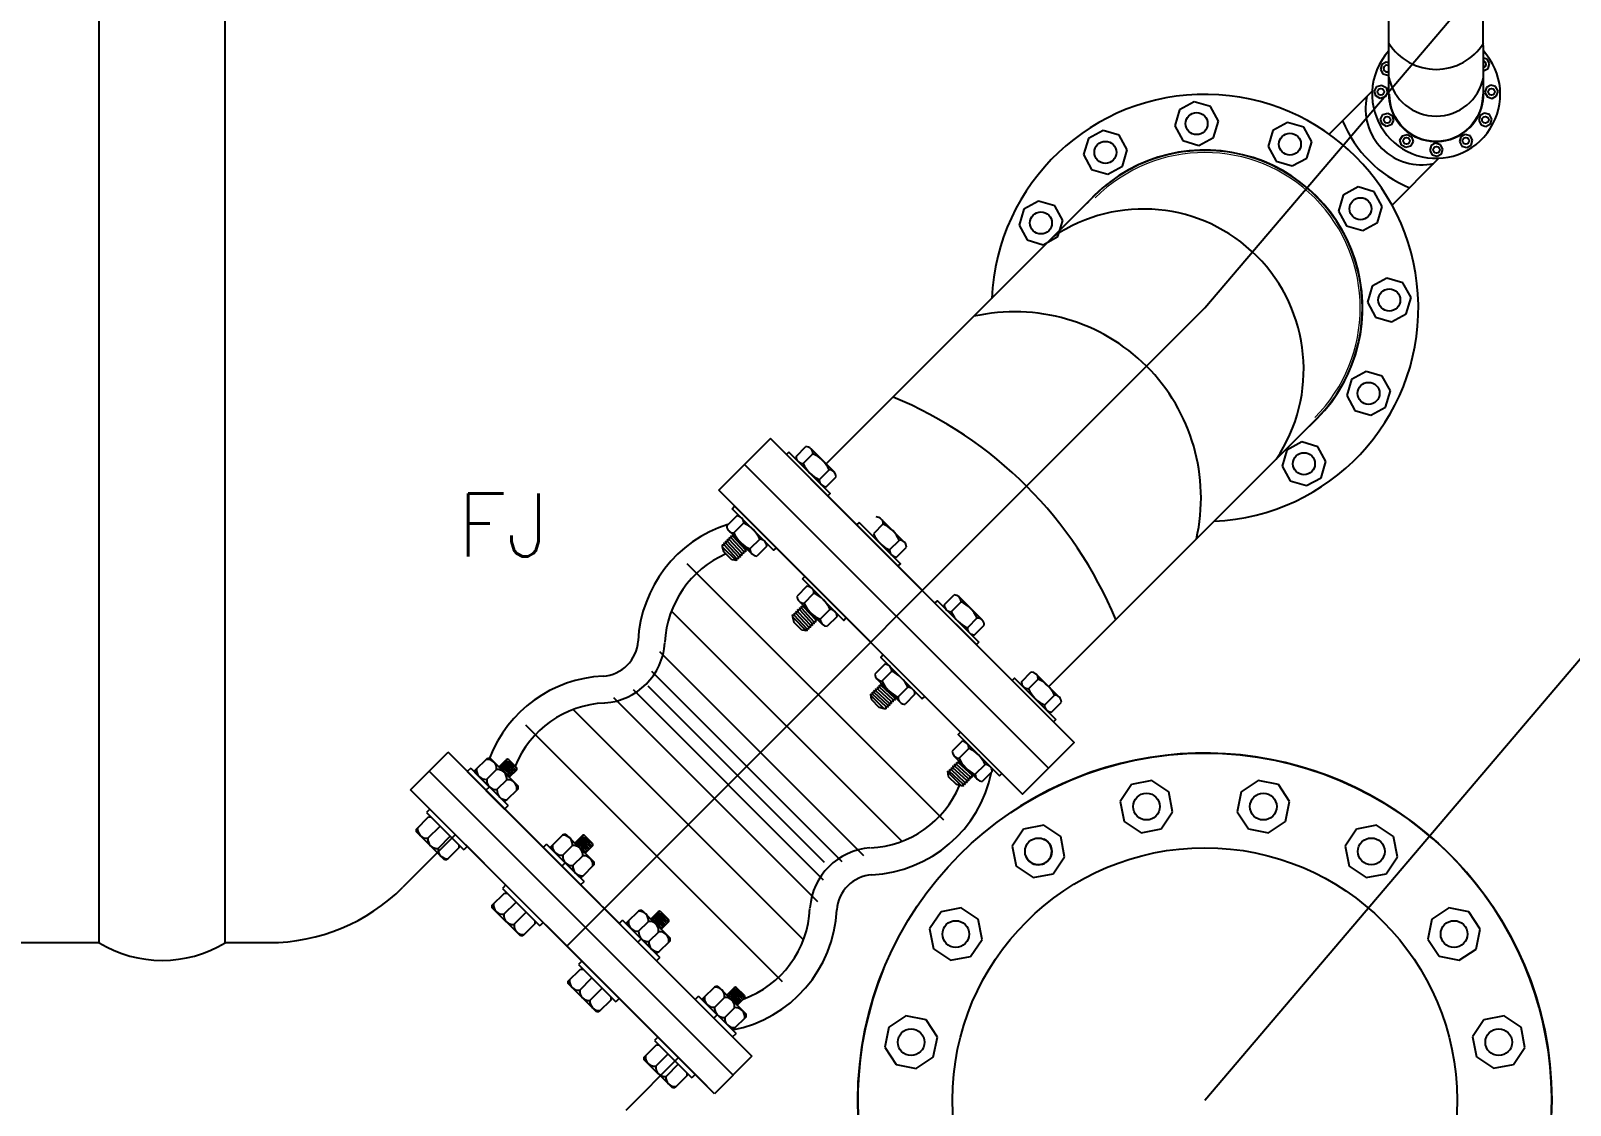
# Model space of a CAD drawing. Header units: inches. Extents: x 71784 to 88028, y -28237 to -21373.
# Drawn here: x 76762 to 77982, y -27011 to -26159 of the extents above; entities that cross this region are included whole.
import ezdxf

# ---------------------------------------------------------------- set-up
doc = ezdxf.new("R2010")
doc.units = ezdxf.units.IN
doc.header["$MEASUREMENT"] = 0
doc.layers.add('FENCE', color=1, linetype='Continuous')
doc.layers.add('M-X-BKGD', color=8, linetype='Continuous')
doc.styles.add('SIMS', font='simplex.shx')
doc.styles.get("Standard").update_dxf_attribs({"font": 'arial.ttf'})
doc.dimstyles.get("Standard").update_dxf_attribs({"dimtxt": 0.18, "dimasz": 0.18, "dimexe": 0.18, "dimexo": 0.0625, "dimgap": 0.09, "dimtad": 0, "dimtih": 1, "dimtoh": 1, "dimdec": 4, "dimzin": 0, "dimdsep": 46, "dimtxsty": 'Standard', "dimcen": 0.09, "dimadec": 0, "dimazin": 0, "dimtfac": 1, "dimtdec": 4, "dimtofl": 0, "dimtmove": 0, "dimatfit": 3, "dimfxl": 1, "dimtolj": 1, "dimtzin": 0, "dimarcsym": 0})

msp = doc.modelspace()

# ---------------------------------------------------------------- linework, layer by layer
at = {"layer": 'M-X-BKGD'}
for p, q in [((77838.4, -26209.6), (77838.4, -25609.6)), ((77913.4, -26209.5), (77912.2, -25677.4)), ((76816, -26882), (76816, -25713.6)), ((76916, -26882), (76916, -25721.6)), ((77832.9, -26186.1), (77831.7, -26189.9)), ((77836.4, -26184.2), (77832.9, -26186.1)), ((77838.4, -26184.8), (77836.4, -26184.2)), ((77916.2, -26181.9), (77913.4, -26181.1)), ((77918.1, -26185.4), (77916.2, -26181.9)), ((77917, -26189.3), (77918.1, -26185.4)), ((77831.7, -26189.9), (77833.7, -26193.4)), ((77833.7, -26193.4), (77837.5, -26194.5)), ((77837.5, -26194.5), (77838.7, -26193.9)), ((77838.7, -26193.9), (77838.4, -26194.1)), ((77913.4, -26191.2), (77913.5, -26191.2)), ((77913.5, -26191.2), (77917, -26189.3)), ((77825.2, -26207.3), (77791.2, -26241.4)), ((77826.9, -26207.1), (77828.8, -26203.6)), ((77828, -26211), (77826.9, -26207.1)), ((77831.5, -26212.9), (77828, -26211)), ((77828.8, -26203.6), (77832.7, -26202.5)), ((77832.7, -26202.5), (77836.2, -26204.4)), ((77837.3, -26208.2), (77835.4, -26211.7)), ((77836.2, -26204.4), (77837.3, -26208.2)), ((77915.7, -26204.4), (77914.6, -26208.2)), ((77914.6, -26208.2), (77916.5, -26211.7)), ((77919.2, -26202.5), (77915.7, -26204.4)), ((77923, -26203.6), (77919.2, -26202.5)), ((77920.3, -26212.9), (77923.8, -26211)), ((77925, -26207.1), (77923, -26203.6)), ((77923.8, -26211), (77925, -26207.1)), ((77672.4, -26221.9), (77668.7, -26234.7)), ((77684.1, -26215.6), (77672.4, -26221.9)), ((77696.9, -26219.3), (77684.1, -26215.6)), ((77703.3, -26231), (77696.9, -26219.3)), ((77835.4, -26211.7), (77831.5, -26212.9)), ((77916.5, -26211.7), (77920.3, -26212.9)), ((77668.7, -26234.7), (77675.1, -26246.4)), ((77699.5, -26243.8), (77703.3, -26231)), ((77758.1, -26231.9), (77746.4, -26238.3)), ((77770.9, -26235.7), (77758.1, -26231.9)), ((77777.3, -26247.4), (77770.9, -26235.7)), ((77831.8, -26229.3), (77833.7, -26225.8)), ((77833, -26233.2), (77831.8, -26229.3)), ((77836.5, -26235.1), (77833, -26233.2)), ((77833.7, -26225.8), (77837.6, -26224.7)), ((77840.3, -26233.9), (77836.5, -26235.1)), ((77837.6, -26224.7), (77841.1, -26226.6)), ((77842.2, -26230.4), (77840.3, -26233.9)), ((77841.1, -26226.6), (77842.2, -26230.4)), ((77902.4, -26236), (77900.8, -26237.7)), ((77910.8, -26226.6), (77909.7, -26230.4)), ((77909.7, -26230.4), (77911.6, -26233.9)), ((77914.3, -26224.7), (77910.8, -26226.6)), ((77911.6, -26233.9), (77915.4, -26235.1)), ((77918.1, -26225.8), (77914.3, -26224.7)), ((77915.4, -26235.1), (77918.9, -26233.2)), ((77920, -26229.3), (77918.1, -26225.8)), ((77918.9, -26233.2), (77920, -26229.3)), ((77600.2, -26244.7), (77596.4, -26257.5)), ((77611.9, -26238.4), (77600.2, -26244.7)), ((77624.7, -26242.1), (77611.9, -26238.4)), ((77631, -26253.8), (77624.7, -26242.1)), ((77675.1, -26246.4), (77687.8, -26250.2)), ((77687.8, -26250.2), (77699.5, -26243.8)), ((77746.4, -26238.3), (77742.7, -26251.1)), ((77773.5, -26260.2), (77777.3, -26247.4)), ((77847.2, -26246.1), (77849.1, -26242.6)), ((77848.3, -26249.9), (77847.2, -26246.1)), ((77849.1, -26242.6), (77852.9, -26241.5)), ((77852.9, -26241.5), (77856.4, -26243.4)), ((77857.6, -26247.2), (77855.6, -26250.7)), ((77856.4, -26243.4), (77857.6, -26247.2)), ((77895.4, -26243.4), (77894.3, -26247.2)), ((77894.3, -26247.2), (77896.2, -26250.7)), ((77898.9, -26241.5), (77895.4, -26243.4)), ((77902.8, -26242.6), (77898.9, -26241.5)), ((77904.7, -26246.1), (77902.8, -26242.6)), ((77903.6, -26249.9), (77904.7, -26246.1)), ((77596.4, -26257.5), (77602.8, -26269.2)), ((77627.3, -26266.6), (77631, -26253.8)), ((77742.7, -26251.1), (77749.1, -26262.8)), ((77761.8, -26266.5), (77773.5, -26260.2)), ((77878.1, -26260.3), (77840.9, -26297.5)), ((77851.8, -26251.8), (77848.3, -26249.9)), ((77855.6, -26250.7), (77851.8, -26251.8)), ((77872, -26250.3), (77870.9, -26254.2)), ((77870.9, -26254.2), (77872.8, -26257.7)), ((77875.5, -26248.4), (77872, -26250.3)), ((77872.8, -26257.7), (77876.7, -26258.8)), ((77879.4, -26249.6), (77875.5, -26248.4)), ((77876.7, -26258.8), (77880.2, -26256.9)), ((77881.3, -26253.1), (77879.4, -26249.6)), ((77880.2, -26256.9), (77881.3, -26253.1)), ((77896.2, -26250.7), (77900.1, -26251.8)), ((77900.1, -26251.8), (77903.6, -26249.9)), ((77602.8, -26269.2), (77615.6, -26273)), ((77615.6, -26273), (77627.3, -26266.6)), ((77749.1, -26262.8), (77761.8, -26266.5)), ((77814, -26283.1), (77802.3, -26289.5)), ((77826.8, -26286.9), (77814, -26283.1)), ((77604.3, -26290.7), (77392.2, -26502.9)), ((77560.7, -26294.3), (77549, -26300.6)), ((77573.5, -26298), (77560.7, -26294.3)), ((77802.3, -26289.5), (77798.6, -26302.3)), ((77833.2, -26298.6), (77826.8, -26286.9)), ((77549, -26300.6), (77545.3, -26313.4)), ((77579.9, -26309.7), (77573.5, -26298)), ((77798.6, -26302.3), (77804.9, -26314)), ((77829.4, -26311.3), (77833.2, -26298.6)), ((77545.3, -26313.4), (77551.6, -26325.1)), ((77576.1, -26322.5), (77579.9, -26309.7)), ((77804.9, -26314), (77817.7, -26317.7)), ((77817.7, -26317.7), (77829.4, -26311.3)), ((77551.6, -26325.1), (77564.4, -26328.9)), ((77564.4, -26328.9), (77576.1, -26322.5)), ((77836.8, -26355.4), (77825.1, -26361.7)), ((77849.6, -26359.1), (77836.8, -26355.4)), ((77825.1, -26361.7), (77821.4, -26374.5)), ((77856, -26370.8), (77849.6, -26359.1)), ((77692.6, -26378.9), (77186.6, -26885)), ((77821.4, -26374.5), (77827.7, -26386.2)), ((77852.2, -26383.6), (77856, -26370.8)), ((77827.7, -26386.2), (77840.5, -26390)), ((77840.5, -26390), (77852.2, -26383.6)), ((77820.4, -26429.4), (77808.7, -26435.7)), ((77833.2, -26433.1), (77820.4, -26429.4)), ((77808.7, -26435.7), (77805, -26448.5)), ((77839.6, -26444.8), (77833.2, -26433.1)), ((77805, -26448.5), (77811.4, -26460.2)), ((77835.8, -26457.6), (77839.6, -26444.8)), ((77780.8, -26467.1), (77568.8, -26679.1)), ((77811.4, -26460.2), (77824.1, -26464)), ((77824.1, -26464), (77835.8, -26457.6)), ((77368.5, -26496.7), (77376.3, -26488.9)), ((77380.1, -26490.4), (77398.6, -26508.9)), ((77757.6, -26491.6), (77753.8, -26504.4)), ((77769.3, -26485.2), (77757.6, -26491.6)), ((77782, -26489), (77769.3, -26485.2)), ((77788.4, -26500.7), (77782, -26489)), ((77381.9, -26494.5), (77374.1, -26502.3)), ((77753.8, -26504.4), (77760.2, -26516.1)), ((77784.7, -26513.5), (77788.4, -26500.7)), ((77556.8, -26691.1), (77380.3, -26514.7)), ((77386.9, -26515.1), (77394.7, -26507.3)), ((77392.4, -26520.7), (77400.3, -26512.8)), ((77760.2, -26516.1), (77773, -26519.8)), ((77773, -26519.8), (77784.7, -26513.5)), ((77321.4, -26543.9), (77313.6, -26551.7)), ((77319.1, -26557.3), (77327, -26549.4)), ((77524.5, -26740.8), (77330.7, -26547.1)), ((77437.6, -26550.2), (77429.8, -26558)), ((77435.8, -26546.1), (77454.3, -26564.6)), ((77311.2, -26565.2), (77312.8, -26565.4)), ((77311.2, -26565.2), (77311.4, -26566.8)), ((77312.6, -26563.7), (77312.8, -26565.4)), ((77312.6, -26563.7), (77314.2, -26564)), ((77312.8, -26565.4), (77322.8, -26576.2)), ((77314, -26562.4), (77315.6, -26562.6)), ((77314, -26562.4), (77314.2, -26564)), ((77314.2, -26564), (77324.2, -26574.8)), ((77315.1, -26555.5), (77333.6, -26574)), ((77315.4, -26561), (77317, -26561.2)), ((77315.4, -26561), (77315.6, -26562.6)), ((77315.6, -26562.6), (77325.6, -26573.4)), ((77316.8, -26559.6), (77317, -26561.2)), ((77316.8, -26559.6), (77318.4, -26559.8)), ((77317, -26561.2), (77327, -26572)), ((77318.3, -26558.7), (77318.4, -26559.8)), ((77318.4, -26559.8), (77328.4, -26570.6)), ((77339.7, -26562.2), (77331.9, -26570)), ((77442.6, -26570.8), (77450.4, -26563)), ((77309.8, -26566.6), (77311.4, -26566.8)), ((77309.8, -26566.6), (77310, -26568.2)), ((77310, -26568.2), (77320.9, -26579.1)), ((77310, -26568.2), (77311, -26572.1)), ((77317.5, -26578.6), (77311, -26572.1)), ((77311.4, -26566.8), (77321.4, -26577.6)), ((77323, -26577.8), (77321.4, -26577.6)), ((77321.6, -26579.2), (77321.4, -26577.6)), ((77324.4, -26576.4), (77322.8, -26576.2)), ((77323, -26577.8), (77322.8, -26576.2)), ((77325.8, -26575), (77324.2, -26574.8)), ((77324.4, -26576.4), (77324.2, -26574.8)), ((77325.8, -26575), (77325.6, -26573.4)), ((77327.2, -26573.6), (77325.6, -26573.4)), ((77328.6, -26572.2), (77327, -26572)), ((77327.2, -26573.6), (77327, -26572)), ((77330, -26570.8), (77328.4, -26570.6)), ((77328.6, -26572.2), (77328.4, -26570.6)), ((77330, -26570.8), (77329.9, -26570.4)), ((77345.3, -26567.8), (77337.5, -26575.6)), ((77448.2, -26576.4), (77456, -26568.5)), ((77321.6, -26579.2), (77317.5, -26578.6)), ((77377.1, -26599.6), (77369.3, -26607.4)), ((77370.8, -26611.2), (77389.3, -26629.7)), ((77374.9, -26613), (77382.7, -26605.1)), ((77485.9, -26614.2), (77493.8, -26606.3)), ((77491.5, -26619.7), (77499.3, -26611.9)), ((77516.2, -26626.5), (77497.7, -26608)), ((77365.5, -26622.3), (77365.7, -26623.9)), ((77365.5, -26622.3), (77367.1, -26622.5)), ((77365.7, -26623.9), (77366.8, -26627.9)), ((77365.7, -26623.9), (77376.6, -26634.8)), ((77366.9, -26620.9), (77368.5, -26621.1)), ((77366.9, -26620.9), (77367.1, -26622.5)), ((77367.1, -26622.5), (77377.1, -26633.3)), ((77368.3, -26619.5), (77370, -26619.7)), ((77368.3, -26619.5), (77368.5, -26621.1)), ((77368.5, -26621.1), (77378.5, -26631.9)), ((77369.7, -26618.1), (77370, -26619.7)), ((77369.7, -26618.1), (77371.4, -26618.3)), ((77370, -26619.7), (77379.9, -26630.5)), ((77371.1, -26616.7), (77371.4, -26618.3)), ((77371.1, -26616.7), (77372.7, -26616.9)), ((77371.4, -26618.3), (77381.3, -26629.1)), ((77372.5, -26615.3), (77374.1, -26615.5)), ((77372.5, -26615.3), (77372.7, -26616.9)), ((77372.7, -26616.9), (77382.7, -26627.7)), ((77374, -26614.4), (77374.1, -26615.5)), ((77374.1, -26615.5), (77384.1, -26626.3)), ((77384.3, -26627.9), (77384.1, -26626.3)), ((77385.7, -26626.5), (77384.1, -26626.3)), ((77385.7, -26626.5), (77385.7, -26626.1)), ((77395.4, -26617.9), (77387.6, -26625.7)), ((77401, -26623.5), (77393.2, -26631.3)), ((77512.1, -26624.7), (77504.3, -26632.5)), ((77373.2, -26634.3), (77366.8, -26627.9)), ((77377.3, -26634.9), (77373.2, -26634.3)), ((77377.3, -26634.9), (77377.1, -26633.3)), ((77378.7, -26633.5), (77377.1, -26633.3)), ((77378.7, -26633.5), (77378.5, -26631.9)), ((77380.1, -26632.1), (77378.5, -26631.9)), ((77380.1, -26632.1), (77379.9, -26630.5)), ((77381.5, -26630.7), (77379.9, -26630.5)), ((77382.9, -26629.3), (77381.3, -26629.1)), ((77381.5, -26630.7), (77381.3, -26629.1)), ((77382.9, -26629.3), (77382.7, -26627.7)), ((77384.3, -26627.9), (77382.7, -26627.7)), ((77509.9, -26638.1), (77517.7, -26630.3)), ((77438.8, -26661.3), (77431, -26669.1)), ((77451.1, -26691.5), (77432.6, -26673)), ((77444.4, -26666.9), (77436.6, -26674.7)), ((77547.1, -26675.3), (77554.9, -26667.5)), ((77552.7, -26680.9), (77560.5, -26673.1)), ((77577.4, -26687.6), (77558.9, -26669.2)), ((77427.4, -26685), (77429, -26685.2)), ((77427.4, -26685), (77428, -26689.1)), ((77438.4, -26696.6), (77427.5, -26685.8)), ((77428.8, -26683.6), (77430.4, -26683.8)), ((77428.8, -26683.6), (77429, -26685.2)), ((77439.8, -26695.2), (77429, -26685.2)), ((77430.2, -26682.2), (77431.8, -26682.4)), ((77430.2, -26682.2), (77430.4, -26683.8)), ((77441.2, -26693.8), (77430.4, -26683.8)), ((77431.6, -26680.8), (77433.2, -26681)), ((77431.6, -26680.8), (77431.8, -26682.4)), ((77442.6, -26692.4), (77431.8, -26682.4)), ((77433, -26679.4), (77434.6, -26679.6)), ((77433, -26679.4), (77433.2, -26681)), ((77444, -26691), (77433.2, -26681)), ((77434.4, -26678), (77436, -26678.2)), ((77434.4, -26678), (77434.6, -26679.6)), ((77445.4, -26689.6), (77434.6, -26679.6)), ((77435.8, -26676.6), (77436.2, -26676.7)), ((77435.8, -26676.6), (77436, -26678.2)), ((77446.8, -26688.2), (77436, -26678.2)), ((77449.3, -26687.5), (77457.2, -26679.6)), ((77462.7, -26685.2), (77454.9, -26693)), ((77573.3, -26685.9), (77565.5, -26693.7)), ((77428, -26689.1), (77434.5, -26695.6)), ((77438.4, -26696.6), (77434.5, -26695.6)), ((77440, -26696.8), (77438.4, -26696.6)), ((77440, -26696.8), (77439.8, -26695.2)), ((77441.4, -26695.4), (77439.8, -26695.2)), ((77441.4, -26695.4), (77441.2, -26693.8)), ((77442.9, -26694.1), (77441.2, -26693.8)), ((77444.2, -26692.6), (77442.6, -26692.4)), ((77442.9, -26694.1), (77442.6, -26692.4)), ((77444.2, -26692.6), (77444, -26691)), ((77445.6, -26691.2), (77444, -26691)), ((77445.6, -26691.2), (77445.4, -26689.6)), ((77447, -26689.8), (77445.4, -26689.6)), ((77447.9, -26688.3), (77446.8, -26688.2)), ((77447, -26689.8), (77446.8, -26688.2)), ((77571.1, -26699.3), (77578.9, -26691.4)), ((77500, -26722.5), (77492.2, -26730.3)), ((77581, -26715.3), (77581, -26715.3)), ((77062.9, -26760.8), (77092.6, -26731.1)), ((77092.6, -26731.1), (77213, -26851.6)), ((77092.6, -26731.1), (77333.5, -26972)), ((77152.8, -26791.3), (77092.6, -26731.1)), ((77512.3, -26752.7), (77493.8, -26734.2)), ((77505.6, -26728), (77497.8, -26735.9)), ((77110.6, -26743.7), (77107.9, -26746.4)), ((77107.9, -26746.4), (77137.5, -26776.1)), ((77488.6, -26746.1), (77489.2, -26750.3)), ((77488.6, -26746.1), (77490.2, -26746.4)), ((77499.6, -26757.8), (77488.7, -26746.9)), ((77490, -26744.7), (77490.2, -26746.4)), ((77490, -26744.7), (77491.6, -26745)), ((77501, -26756.4), (77490.2, -26746.4)), ((77491.4, -26743.4), (77491.6, -26745)), ((77491.4, -26743.4), (77493, -26743.6)), ((77502.3, -26755), (77491.6, -26745)), ((77492.8, -26742), (77493, -26743.6)), ((77492.8, -26742), (77494.4, -26742.2)), ((77503.8, -26753.5), (77493, -26743.6)), ((77494.2, -26740.6), (77494.4, -26742.2)), ((77494.2, -26740.6), (77495.8, -26740.8)), ((77505.2, -26752.1), (77494.4, -26742.2)), ((77495.6, -26739.2), (77495.8, -26740.8)), ((77495.6, -26739.2), (77497.2, -26739.4)), ((77506.6, -26750.7), (77495.8, -26740.8)), ((77497, -26737.8), (77497.2, -26739.4)), ((77497, -26737.8), (77497.4, -26737.8)), ((77508, -26749.3), (77497.2, -26739.4)), ((77510.5, -26748.6), (77518.3, -26740.8)), ((77523.9, -26746.4), (77516.1, -26754.2)), ((77183.3, -26881.3), (77062.9, -26760.8)), ((77119.6, -26758.2), (77309.7, -26948.2)), ((77122.7, -26761.2), (77125.4, -26758.6)), ((77489.2, -26750.3), (77495.6, -26756.7)), ((77499.6, -26757.8), (77495.6, -26756.7)), ((77501.2, -26758), (77499.6, -26757.8)), ((77502.6, -26756.6), (77501, -26756.4)), ((77501.2, -26758), (77501, -26756.4)), ((77504, -26755.2), (77502.3, -26755)), ((77502.6, -26756.6), (77502.3, -26755)), ((77504, -26755.2), (77503.8, -26753.5)), ((77505.4, -26753.7), (77503.8, -26753.5)), ((77506.8, -26752.3), (77505.2, -26752.1)), ((77505.4, -26753.7), (77505.2, -26752.1)), ((77508.2, -26751), (77506.6, -26750.7)), ((77506.8, -26752.3), (77506.6, -26750.7)), ((77508.2, -26751), (77508, -26749.3)), ((77509.1, -26749.5), (77508, -26749.3)), ((77634.5, -26756.6), (77625.5, -26770.1)), ((77650.4, -26753.5), (77634.5, -26756.6)), ((77663.9, -26762.5), (77650.4, -26753.5)), ((77734.8, -26753.4), (77721.3, -26762.4)), ((77750.8, -26756.6), (77734.8, -26753.4)), ((77759.7, -26770.2), (77750.8, -26756.6)), ((77072.2, -26770.1), (77297.7, -26995.6)), ((77625.5, -26770.1), (77628.6, -26786)), ((77667, -26778.4), (77663.9, -26762.5)), ((77721.3, -26762.4), (77718.1, -26778.3)), ((77756.5, -26786.1), (77759.7, -26770.2)), ((77199.8, -26897.7), (77079.3, -26777.2)), ((77658, -26791.9), (77667, -26778.4)), ((77718.1, -26778.3), (77727.1, -26791.9)), ((77098.2, -26796.6), (77056.8, -26838.1)), ((77094.7, -26792.7), (77275.2, -26973.1)), ((77213, -26851.6), (77152.8, -26791.3)), ((77548.9, -26792.1), (77539.9, -26805.5)), ((77564.8, -26788.9), (77548.9, -26792.1)), ((77578.3, -26798), (77564.8, -26788.9)), ((77628.6, -26786), (77642.1, -26795)), ((77642.1, -26795), (77658, -26791.9)), ((77727.1, -26791.9), (77743, -26795.1)), ((77743, -26795.1), (77756.5, -26786.1)), ((77812.8, -26792.1), (77803.8, -26805.5)), ((77828.7, -26788.9), (77812.8, -26792.1)), ((77842.2, -26798), (77828.7, -26788.9)), ((77170.8, -26804), (77168.1, -26806.6)), ((77168.1, -26806.6), (77197.7, -26836.3)), ((77539.9, -26805.5), (77543, -26821.4)), ((77581.4, -26813.9), (77578.3, -26798)), ((77803.8, -26805.5), (77806.9, -26821.4)), ((77845.3, -26813.9), (77842.2, -26798)), ((77182.9, -26821.5), (77185.6, -26818.8)), ((77543, -26821.4), (77556.5, -26830.5)), ((77572.4, -26827.4), (77581.4, -26813.9)), ((77806.9, -26821.4), (77820.4, -26830.5)), ((77836.3, -26827.4), (77845.3, -26813.9)), ((77556.5, -26830.5), (77572.4, -26827.4)), ((77820.4, -26830.5), (77836.3, -26827.4)), ((77333.5, -26972), (77213, -26851.6)), ((77273.3, -26911.8), (77213, -26851.6)), ((77483.4, -26857.6), (77474.3, -26871)), ((77499.3, -26854.4), (77483.4, -26857.6)), ((77512.8, -26863.5), (77499.3, -26854.4)), ((77886, -26854.4), (77872.5, -26863.4)), ((77901.9, -26857.6), (77886, -26854.4)), ((77910.9, -26871.2), (77901.9, -26857.6)), ((77231, -26864.2), (77228.3, -26866.9)), ((77228.3, -26866.9), (77258, -26896.5)), ((77515.9, -26879.4), (77512.8, -26863.5)), ((77872.5, -26863.4), (77869.3, -26879.3)), ((76721, -26882), (76816, -26882)), ((76916, -26882), (76950.7, -26882)), ((76947.1, -26882), (76950.7, -26882)), ((77184.9, -26882.9), (77184.9, -26882.9)), ((77184.9, -26882.9), (77184.9, -26882.9)), ((77243.1, -26881.7), (77245.8, -26879)), ((77474.3, -26871), (77477.5, -26887)), ((77506.9, -26892.9), (77515.9, -26879.4)), ((77869.3, -26879.3), (77878.2, -26892.8)), ((77907.7, -26887.1), (77910.9, -26871.2)), ((77477.5, -26887), (77490.9, -26896)), ((77490.9, -26896), (77506.9, -26892.9)), ((77878.2, -26892.8), (77894.2, -26896)), ((77894.2, -26896), (77907.7, -26887.1)), ((77333.5, -26972), (77273.3, -26911.8)), ((77291.2, -26924.4), (77288.6, -26927.1)), ((77288.6, -26927.1), (77318.2, -26956.7)), ((77303.4, -26941.9), (77306, -26939.2)), ((77455.6, -26940), (77442.1, -26949)), ((77471.5, -26943.2), (77455.6, -26940)), ((77480.5, -26956.8), (77471.5, -26943.2)), ((77913.8, -26943.2), (77904.7, -26956.7)), ((77929.7, -26940.1), (77913.8, -26943.2)), ((77943.2, -26949.1), (77929.7, -26940.1)), ((77442.1, -26949), (77438.8, -26964.9)), ((77946.3, -26965), (77943.2, -26949.1)), ((77438.8, -26964.9), (77447.8, -26978.5)), ((77477.3, -26972.7), (77480.5, -26956.8)), ((77904.7, -26956.7), (77907.9, -26972.6)), ((77937.3, -26978.5), (77946.3, -26965)), ((77275, -26973.4), (77233.6, -27014.9)), ((77333.5, -26972), (77303.8, -27001.7)), ((77447.8, -26978.5), (77463.7, -26981.7)), ((77463.7, -26981.7), (77477.3, -26972.7)), ((77907.9, -26972.6), (77921.3, -26981.6)), ((77921.3, -26981.6), (77937.3, -26978.5))]:
    msp.add_line(p, q, dxfattribs=at)
at = {"layer": 'M-X-BKGD', "linetype": 'Continuous'}
for p, q in [((77282, -26581.5), (77485.3, -26784.8)), ((77270.1, -26619.5), (77452, -26801.4)), ((77260.2, -26651.2), (77421.9, -26812.9)), ((77253.9, -26666.8), (77404.7, -26817.6)), ((77223.8, -26687.6), (77385.5, -26849.3)), ((77239.4, -26681.4), (77390.1, -26832.1)), ((77251.1, -26678.5), (77390.9, -26818.3)), ((77092.6, -26731.1), (77333.5, -26972)), ((77107.4, -26745.9), (77092.6, -26731.1)), ((77114.2, -26745.4), (77123.9, -26735.7)), ((77123.9, -26735.7), (77125.9, -26735.7)), ((77125.9, -26735.7), (77148.2, -26758.1)), ((77077.7, -26746), (77318.6, -26986.9)), ((77110.6, -26743.7), (77140.2, -26773.4)), ((77114.2, -26747.4), (77114.2, -26745.4)), ((77136.6, -26769.7), (77114.2, -26747.4)), ((77123.3, -26752.5), (77131.1, -26744.8)), ((77133, -26742.8), (77138.8, -26737.1)), ((77146.9, -26743.2), (77140.7, -26737.1)), ((77146.9, -26745.2), (77141.1, -26750.9)), ((77077.7, -26775.6), (77062.9, -26760.8)), ((77139.2, -26752.9), (77131.4, -26760.6)), ((77148.2, -26760), (77138.5, -26769.7)), ((77148.2, -26760), (77148.2, -26758.1)), ((77138.5, -26769.7), (77136.6, -26769.7)), ((77067.5, -26792.1), (77077.2, -26782.4)), ((77078.2, -26776.1), (77075.5, -26778.8)), ((77075.5, -26778.8), (77105.2, -26808.4)), ((77077.2, -26782.4), (77079.2, -26782.4)), ((77166, -26804.6), (77136.4, -26774.9)), ((77137.5, -26776.1), (77140.2, -26773.4)), ((77067.5, -26794.1), (77067.5, -26792.1)), ((77089.8, -26816.4), (77067.5, -26794.1)), ((77076.6, -26799.2), (77086.3, -26789.6)), ((77174.4, -26805.7), (77184.1, -26795.9)), ((77184.1, -26795.9), (77186.1, -26795.9)), ((77186.1, -26795.9), (77208.4, -26818.3)), ((77193.2, -26803.1), (77199, -26797.3)), ((77207.1, -26803.4), (77201, -26797.3)), ((77094.4, -26797.7), (77084.7, -26807.3)), ((77101.5, -26806.7), (77091.8, -26816.4)), ((77101.5, -26806.7), (77101.5, -26804.8)), ((77107.8, -26805.7), (77105.2, -26808.4)), ((77136.3, -26834.3), (77106.7, -26804.6)), ((77170.8, -26804), (77200.4, -26833.6)), ((77174.4, -26807.6), (77174.4, -26805.7)), ((77196.8, -26830), (77174.4, -26807.6)), ((77183.5, -26812.8), (77191.3, -26805)), ((77207.1, -26805.4), (77201.3, -26811.2)), ((77091.8, -26816.4), (77089.8, -26816.4)), ((77199.4, -26813.1), (77191.6, -26820.9)), ((77208.4, -26820.2), (77198.7, -26830)), ((77208.4, -26820.2), (77208.4, -26818.3)), ((77198.7, -26830), (77196.8, -26830)), ((77197.7, -26836.3), (77200.4, -26833.6)), ((77127.7, -26852.4), (77137.4, -26842.7)), ((77138.4, -26836.3), (77135.7, -26839)), ((77135.7, -26839), (77165.4, -26868.6)), ((77137.4, -26842.7), (77139.4, -26842.7)), ((77199.8, -26838.4), (77229.5, -26868)), ((77127.7, -26854.3), (77127.7, -26852.4)), ((77150.1, -26876.7), (77127.7, -26854.3)), ((77136.8, -26859.5), (77146.5, -26849.8)), ((77154.6, -26857.9), (77144.9, -26867.6)), ((77234.7, -26865.9), (77244.4, -26856.2)), ((77244.4, -26856.2), (77246.3, -26856.2)), ((77246.3, -26856.2), (77268.7, -26878.5)), ((77253.4, -26863.3), (77259.2, -26857.5)), ((77267.3, -26863.7), (77261.2, -26857.5)), ((77161.7, -26866.9), (77152, -26876.7)), ((77161.7, -26866.9), (77161.7, -26865)), ((77168.1, -26866), (77165.4, -26868.6)), ((77170.1, -26868), (77199.8, -26897.7)), ((77231, -26864.2), (77260.6, -26893.8)), ((77234.7, -26867.8), (77234.7, -26865.9)), ((77257, -26890.2), (77234.7, -26867.8)), ((77243.7, -26873), (77251.5, -26865.2)), ((77267.3, -26865.6), (77261.5, -26871.4)), ((77152, -26876.7), (77150.1, -26876.7)), ((77259.6, -26873.3), (77251.8, -26881.1)), ((77268.7, -26880.5), (77258.9, -26890.2)), ((77268.7, -26880.5), (77268.7, -26878.5)), ((77258.9, -26890.2), (77257, -26890.2)), ((77258, -26896.5), (77260.6, -26893.8)), ((77187.9, -26912.6), (77197.7, -26902.9)), ((77198.6, -26896.6), (77196, -26899.2)), ((77196, -26899.2), (77225.6, -26928.9)), ((77197.7, -26902.9), (77199.6, -26902.9)), ((77258.4, -26897), (77288.1, -26926.6)), ((77187.9, -26914.5), (77187.9, -26912.6)), ((77210.3, -26936.9), (77187.9, -26914.5)), ((77197, -26919.7), (77206.7, -26910)), ((77214.8, -26918.1), (77205.1, -26927.8)), ((77294.9, -26926.1), (77304.6, -26916.4)), ((77304.6, -26916.4), (77306.5, -26916.4)), ((77306.5, -26916.4), (77328.9, -26938.7)), ((77313.7, -26923.5), (77319.5, -26917.7)), ((77327.6, -26923.9), (77321.4, -26917.7)), ((77221.9, -26927.2), (77212.2, -26936.9)), ((77221.9, -26927.2), (77221.9, -26925.2)), ((77228.3, -26926.2), (77225.6, -26928.9)), ((77228.7, -26926.7), (77258.4, -26956.3)), ((77291.2, -26924.4), (77320.9, -26954)), ((77294.9, -26928), (77294.9, -26926.1)), ((77317.2, -26950.4), (77294.9, -26928)), ((77304, -26933.2), (77311.7, -26925.5)), ((77327.6, -26925.8), (77321.8, -26931.6)), ((77212.2, -26936.9), (77210.3, -26936.9)), ((77319.8, -26933.6), (77312.1, -26941.3)), ((77328.9, -26940.7), (77319.2, -26950.4)), ((77328.9, -26940.7), (77328.9, -26938.7)), ((77319.2, -26950.4), (77317.2, -26950.4)), ((77318.2, -26956.7), (77320.9, -26954)), ((77248.2, -26972.8), (77257.9, -26963.1)), ((77258.9, -26956.8), (77256.2, -26959.5)), ((77256.2, -26959.5), (77285.8, -26989.1)), ((77257.9, -26963.1), (77259.8, -26963.1)), ((77248.2, -26974.8), (77248.2, -26972.8)), ((77270.5, -26997.1), (77248.2, -26974.8)), ((77257.3, -26979.9), (77267, -26970.2)), ((77275, -26978.3), (77265.4, -26988)), ((77282.2, -26987.4), (77272.5, -26997.1)), ((77282.2, -26987.4), (77282.2, -26985.4)), ((77288.5, -26986.4), (77285.8, -26989.1)), ((77272.5, -26997.1), (77270.5, -26997.1))]:
    msp.add_line(p, q, dxfattribs=at)
at = {"layer": 'M-X-BKGD', "color": 8, "linetype": 'Continuous'}
for p, q in [((77192.1, -26697.5), (77374, -26879.5)), ((77154.1, -26709.5), (77357.4, -26912.7))]:
    msp.add_line(p, q, dxfattribs=at)
at = {"layer": 'M-X-BKGD'}
for points in [[(77348.2, -26482.5), (77327.7, -26503), (77568.5, -26743.8), (77589, -26723.3)], [(77307.2, -26523.5), (77327.7, -26503), (77568.5, -26743.8), (77548, -26764.3)], [(77362.7, -26493.2), (77360.8, -26495.2), (77393.6, -26528), (77395.5, -26526)], [(77317.9, -26538.1), (77319.8, -26536.1), (77352.6, -26569), (77350.7, -26570.9)], [(77418.4, -26548.9), (77416.5, -26550.9), (77449.3, -26583.7), (77451.2, -26581.8)], [(77373.6, -26593.8), (77375.5, -26591.9), (77408.3, -26624.7), (77406.4, -26626.6)], [(77513.4, -26643.9), (77511.4, -26645.8), (77478.6, -26613), (77480.6, -26611.1)], [(77468.5, -26688.7), (77470.5, -26686.8), (77437.6, -26654), (77435.7, -26655.9)], [(77574.5, -26705.1), (77572.6, -26707), (77539.8, -26674.2), (77541.7, -26672.3)], [(77529.7, -26749.9), (77531.6, -26748), (77498.8, -26715.2), (77496.9, -26717.1)]]:
    msp.add_lwpolyline(points, close=True, dxfattribs=at)
at = {"layer": 'M-X-BKGD', "linetype": 'Continuous'}
msp.add_lwpolyline([(77303.8, -27001.7), (77062.9, -26760.8)], dxfattribs=at)
at = {"layer": 'M-X-BKGD'}
for centre, radius in [((77832.1, -26207.7), 2.62), ((77919.8, -26207.7), 2.62), ((77686, -26232.9), 8.73), ((77837, -26229.9), 2.62), ((77914.9, -26229.9), 2.62), ((77613.7, -26255.7), 8.73), ((77760, -26249.2), 8.73), ((77852.4, -26246.6), 2.62), ((77899.5, -26246.6), 2.62), ((77876.1, -26253.6), 2.62), ((77815.9, -26300.4), 8.73), ((77562.6, -26311.6), 8.73), ((77838.7, -26372.7), 8.73), ((77822.3, -26446.7), 8.73), ((77771.1, -26502.5), 8.73), ((77692.5, -27006.8), 275), ((77646.3, -26774.2), 10.6), ((77738.9, -26774.2), 10.6), ((77692.5, -27006.8), 200), ((77560.6, -26809.7), 10.6), ((77824.5, -26809.7), 10.6), ((77495.1, -26875.2), 10.6), ((77890.1, -26875.2), 10.6), ((77459.7, -26960.9), 10.6), ((77925.5, -26960.9), 10.6)]:
    msp.add_circle(centre, radius, dxfattribs=at)
for centre, radius, start, end in [((77875.9, -26145.6), 44.3, 212.2536, 327.7464), ((77875.9, -26209.6), 50.8, 177.5026, 42.514), ((77875.9, -26209.6), 50.8, 137.6163, 177.5026), ((77836.9, -26189.3), 2.62, 55.0314, 304.9686), ((77912.9, -26186), 2.62, 280.1545, 80.1061), ((77875.9, -26188.8), 38.2, 190.9356, 349.0644), ((77692.6, -26378.9), 169.2, 272.4974, 177.5026), ((77864.2, -26221.3), 44.3, 167.2536, 282.7464), ((77875.9, -26209.6), 37.5, 180, 0.1303), ((77875.9, -26209.6), 37.5, 180, 0), ((77875.9, -26209.6), 37.5, 311.4707, 0.1303), ((77892.2, -26193.3), 97.9, 202.5215, 247.4785), ((77692.6, -26378.9), 125, 311.4707, 138.5293), ((77692.6, -26378.9), 124.8, 315, 135), ((77643.8, -26427.7), 127.1, 325.9356, 124.0644), ((77542, -26529.5), 147.5, 347.2536, 102.7464), ((77320.5, -26751), 326.3, 22.5215, 67.4785), ((77376.3, -26494.5), 5.57, 359.9141, 90.0859), ((77374.1, -26496.7), 5.57, 179.9141, 270.0859), ((77397.4, -26491.8), 25.5, 204.2913, 245.7087), ((77371.4, -26517.8), 25.5, 24.2913, 65.7087), ((77392.4, -26515.1), 5.58, 180.0088, 269.9912), ((77394.7, -26512.8), 5.58, 0.0088, 89.9912), ((77319.1, -26551.7), 5.57, 179.9141, 270.0859), ((77321.4, -26549.4), 5.57, 359.9141, 90.0859), ((77316.5, -26572.7), 25.5, 24.2913, 65.7087), ((77432.1, -26550.2), 5.57, 359.9141, 90.0859), ((77427.1, -26573.5), 25.5, 24.2913, 65.7087), ((77342.4, -26546.7), 25.5, 204.2913, 245.7087), ((77339.7, -26567.8), 5.58, 0.0088, 89.9912), ((77453.1, -26547.5), 25.5, 204.2913, 245.7087), ((77450.4, -26568.5), 5.58, 0.0088, 89.9912), ((77337.5, -26570), 5.58, 180.0088, 269.9912), ((77448.2, -26570.8), 5.58, 180.0088, 269.9912), ((77377.1, -26605.1), 5.57, 359.9141, 90.0859), ((77374.8, -26607.4), 5.57, 179.9141, 270.0859), ((77398.1, -26602.5), 25.5, 204.2913, 245.7087), ((77372.2, -26628.4), 25.5, 24.2913, 65.7087), ((77491.5, -26614.2), 5.58, 180.0088, 269.9912), ((77493.8, -26611.9), 5.58, 0.0088, 89.9912), ((77488.8, -26635.2), 25.5, 24.2913, 65.7087), ((77393.2, -26625.7), 5.58, 180.0088, 269.9912), ((77395.4, -26623.5), 5.58, 0.0088, 89.9912), ((77514.8, -26609.2), 25.5, 204.2913, 245.7087), ((77512.1, -26630.3), 5.57, 359.9141, 90.0859), ((77509.9, -26632.5), 5.57, 179.9141, 270.0859), ((77438.8, -26666.9), 5.58, 0.0088, 89.9912), ((77436.6, -26669.1), 5.58, 180.0088, 269.9912), ((77459.9, -26664.2), 25.5, 204.2913, 245.7087), ((77433.9, -26690.1), 25.5, 24.2913, 65.7087), ((77552.7, -26675.3), 5.58, 180.0088, 269.9912), ((77554.9, -26673.1), 5.58, 0.0088, 89.9912), ((77550, -26696.4), 25.5, 24.2913, 65.7087), ((77454.9, -26687.5), 5.57, 179.9141, 270.0859), ((77457.2, -26685.2), 5.57, 359.9141, 90.0859), ((77576, -26670.4), 25.5, 204.2913, 245.7087), ((77573.3, -26691.4), 5.57, 359.9141, 90.0859), ((77571, -26693.7), 5.57, 179.9141, 270.0859), ((77500, -26728), 5.58, 0.0088, 89.9912), ((77692.5, -27006.8), 275, 157.7979, 122.1348), ((77497.8, -26730.3), 5.58, 180.0088, 269.9912), ((77521, -26725.4), 25.5, 204.2913, 245.7087), ((77495.1, -26751.3), 25.5, 24.2913, 65.7087), ((77516.1, -26748.6), 5.57, 179.9141, 270.0859), ((77518.4, -26746.4), 5.57, 359.9141, 90.0859), ((77560.6, -26809.7), 10.6, 204.2734, 65.7266), ((76950.7, -26732), 150, 270, 315), ((76866, -26799.8), 96.3, 238.707, 301.293)]:
    msp.add_arc(centre, radius, start, end, dxfattribs=at)
at = {"layer": 'M-X-BKGD', "lineweight": 20}
for centre, radius, start, end in [((77875.9, -26209.6), 37, 180, 0), ((77692.6, -26378.9), 123.1, 315, 135)]:
    msp.add_arc(centre, radius, start, end, dxfattribs=at)
at = {"layer": 'M-X-BKGD', "linetype": 'Continuous'}
for centre, radius, start, end in [((77344.9, -26647.7), 101.7, 107.3834, 177.3139), ((77344.9, -26647.7), 80.4, 113.4784, 177.3139), ((77213.3, -26640.8), 30.1, 274.1589, 355.8411), ((77213.3, -26640.8), 51.4, 274.1589, 355.8411), ((77220.3, -26772.4), 101.7, 92.6861, 158.8767), ((77220.3, -26772.4), 80.4, 92.6861, 157.9119), ((77122.6, -26745.2), 7.41, 174.3849, 275.6151), ((77123.7, -26744.1), 7.41, 354.3849, 95.6151), ((77131.8, -26752.2), 7.41, 354.3849, 95.6151), ((77125.6, -26765.1), 23.2, 43.1407, 70.6381), ((77125.6, -26765.1), 24.6, 43.1407, 70.3626), ((77125.6, -26765.1), 25.9, 43.1407, 68.9319), ((77125.6, -26765.1), 27.3, 43.1407, 67.6587), ((77125.6, -26765.1), 21.8, 43.1407, 61.5975), ((77125.6, -26765.1), 28.7, 43.1407, 66.5176), ((77125.6, -26765.1), 30.1, 43.9617, 65.4885), ((77139.8, -26738), 1.37, 45, 135), ((77145.9, -26744.2), 1.37, 315, 45), ((77423.8, -26726.6), 101.7, 272.6861, 348.5096), ((77130.7, -26753.3), 7.41, 174.3849, 275.6151), ((77138.8, -26761.4), 7.41, 174.3849, 275.6151), ((77139.9, -26760.3), 7.41, 354.3849, 95.6151), ((77423.8, -26726.6), 80.4, 272.6861, 337.4884), ((77075.9, -26791.9), 7.41, 174.3849, 275.6151), ((77183.9, -26804.3), 7.41, 354.3849, 95.6151), ((77200, -26798.2), 1.37, 45, 135), ((77084, -26800), 7.41, 174.3849, 275.6151), ((77092.1, -26808.1), 7.41, 174.3849, 275.6151), ((77182.8, -26805.4), 7.41, 174.3849, 275.6151), ((77192, -26812.4), 7.41, 354.3849, 95.6151), ((77185.9, -26825.3), 23.2, 43.1407, 70.6381), ((77185.9, -26825.3), 24.6, 43.1407, 70.3626), ((77185.9, -26825.3), 25.9, 43.1407, 68.9319), ((77185.9, -26825.3), 21.8, 43.1407, 61.5975), ((77185.9, -26825.3), 27.3, 43.1407, 67.6587), ((77185.9, -26825.3), 28.7, 43.1407, 66.5176), ((77185.9, -26825.3), 30.1, 43.9617, 65.4885), ((77206.1, -26804.4), 1.37, 315, 45), ((77430.8, -26858.2), 51.4, 94.1589, 175.8411), ((77190.9, -26813.5), 7.41, 174.3849, 275.6151), ((77199, -26821.6), 7.41, 174.3849, 275.6151), ((77200.1, -26820.5), 7.41, 354.3849, 95.6151), ((77430.8, -26858.2), 30.1, 94.1589, 175.8411), ((77136.1, -26852.1), 7.41, 174.3849, 275.6151), ((77244.1, -26864.5), 7.41, 354.3849, 95.6151), ((77246.1, -26885.5), 30.1, 43.9617, 65.4885), ((77260.2, -26858.5), 1.37, 45, 135), ((77299.2, -26851.2), 101.7, 280.6588, 357.3139), ((77299.2, -26851.2), 80.4, 289.9122, 357.3139), ((77144.2, -26860.2), 7.41, 174.3849, 275.6151), ((77152.3, -26868.3), 7.41, 174.3849, 275.6151), ((77243, -26865.6), 7.41, 174.3849, 275.6151), ((77252.2, -26872.6), 7.41, 354.3849, 95.6151), ((77246.1, -26885.5), 23.2, 43.1407, 70.6381), ((77246.1, -26885.5), 24.6, 43.1407, 70.3626), ((77246.1, -26885.5), 25.9, 43.1407, 68.9319), ((77246.1, -26885.5), 27.3, 43.1407, 67.6587), ((77246.1, -26885.5), 21.8, 43.1407, 61.5975), ((77246.1, -26885.5), 28.7, 43.1407, 66.5176), ((77266.4, -26864.6), 1.37, 315, 45), ((77251.1, -26873.7), 7.41, 174.3849, 275.6151), ((77259.2, -26881.8), 7.41, 174.3849, 275.6151), ((77260.3, -26880.7), 7.41, 354.3849, 95.6151), ((77196.3, -26912.3), 7.41, 174.3849, 275.6151), ((77304.4, -26924.7), 7.41, 354.3849, 95.6151), ((77306.3, -26945.7), 28.7, 43.1407, 66.5176), ((77306.3, -26945.7), 30.1, 43.9617, 65.4885), ((77320.4, -26918.7), 1.37, 45, 135), ((77204.4, -26920.4), 7.41, 174.3849, 275.6151), ((77212.5, -26928.5), 7.41, 174.3849, 275.6151), ((77303.2, -26925.8), 7.41, 174.3849, 275.6151), ((77312.4, -26932.8), 7.41, 354.3849, 95.6151), ((77306.3, -26945.7), 23.2, 43.1407, 70.6381), ((77306.3, -26945.7), 24.6, 43.1407, 70.3626), ((77306.3, -26945.7), 25.9, 43.1407, 68.9319), ((77306.3, -26945.7), 27.3, 43.1407, 67.6587), ((77306.3, -26945.7), 21.8, 43.1407, 61.5975), ((77326.6, -26924.8), 1.37, 315, 45), ((77311.3, -26933.9), 7.41, 174.3849, 275.6151), ((77319.4, -26942), 7.41, 174.3849, 275.6151), ((77320.5, -26940.9), 7.41, 354.3849, 95.6151), ((77256.5, -26972.5), 7.41, 174.3849, 275.6151), ((77264.6, -26980.6), 7.41, 174.3849, 275.6151), ((77272.7, -26988.7), 7.41, 174.3849, 275.6151)]:
    msp.add_arc(centre, radius, start, end, dxfattribs=at)

# ---------------------------------------------------------------- texts
at = {"layer": 'FENCE', "color": 3, "insert": (77100.1, -26526, -422.2), "char_height": 50, "width": 249.05, "attachment_point": 1, "style": 'SIMS'}
msp.add_mtext('\\A1;FJ', dxfattribs=at)

# ---------------------------------------------------------------- leaders
at = {"color": 1}
for points in [[(77692.6, -26378.9), (78162.8, -25825.9), (78612.1, -25825.9)], [(77692.6, -26378.9), (78162.8, -25825.9), (78612.1, -25825.9)], [(77692.5, -27006.8), (78162.8, -26453.8), (78612, -26453.8)], [(77692.5, -27006.8), (78162.8, -26453.8), (78612, -26453.8)]]:
    msp.add_leader(points, dimstyle='Standard', override={"dimscale": 1, "dimasz": 0.08, "dimtad": 0, "dimfxl": 0.009}, dxfattribs=at)

doc.saveas('drawing.dxf')
